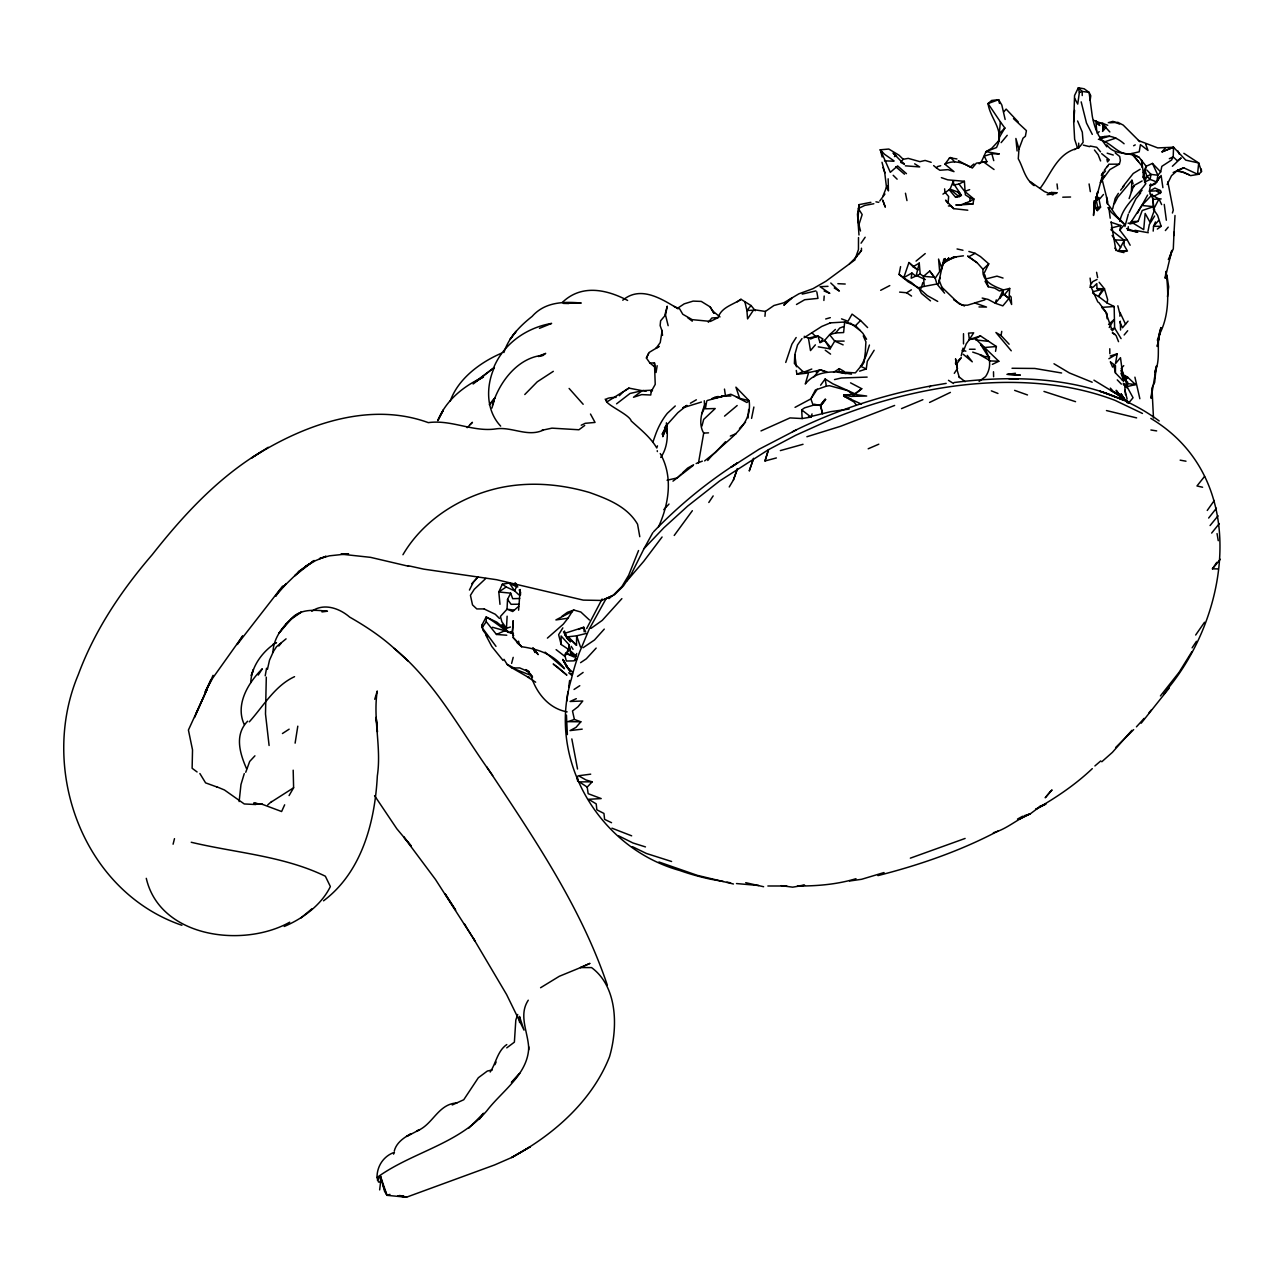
<?xml version="1.0" encoding="UTF-8"?>
<svg xmlns="http://www.w3.org/2000/svg" width="1285" height="1285" viewBox="0 0 1285 1285"><rect width="100%" height="100%" fill="white"/><g stroke="black" fill="none" stroke-linecap="round" stroke-linejoin="round"><path stroke-width="1.5" d="M963.509 343.882L963.509 333.698M652.105 390.19L642.211 390.688L633.489 397.274L641.697 394.607L650.74 395.009L651.19 391.588L655.221 384.376L654.467 362.916L649.905 363.012L646.403 358.033L648.523 353.407M858.509 237.532L858.46 249.547L854.605 260.453M858.428 254.446L861.448 250.527L861.464 248.214M1096.715 130.829L1095.832 120.742L1099.864 125.512L1096.603 123.312M1110.224 355.993L1117.211 353.825L1115.476 363.687L1120.488 357.664L1123.652 381.404L1115.428 372.923L1115.476 365.647L1110.336 361.856M1017.11 150.971L1015.889 138.475L1018.957 149.012L1018.282 158.778C1023.406 167.982 1024.707 178.888 1034.168 185.618L1029.976 181.49L1044.512 191.594L1052.961 194.951M1157.319 229.067L1161.142 226.305L1157.624 215.462L1153.544 209.375L1153.111 199.416L1149.384 191.24L1150.75 183.9M518.594 610.198L520.2 589.526L520.505 594.778L518.931 594.859L514.626 590.859L509.342 583.021L502.307 584.209L498.805 591.967L499.977 604.319M566.444 715.135L567.376 734.586M1174.024 232.167L1173.301 248.905L1168.322 259.49M567.922 639.416L572.194 641.183L576.483 645.215L576.66 635.818L586.265 633.457M239.138 801.567L240.97 784.525L244.262 773.618M519.75 1017.158L519.638 1022.507L519.301 1016.997M1119.894 316.206L1119.99 312.416L1125.499 324.173L1122.48 327.787L1119.749 321.892M512.378 632.461L513.277 620.703L512.378 632.461L513.229 637.617L521.63 646.724C538.174 649.07 554.14 654.467 564.468 668.73L545.081 652.137M1163.616 694.575A361.647 230.031 -26.5 0 0 1169.511 686.576C1232.187 608.367 1247.607 476.478 1150.814 418.412M495.994 646.355L482.1 627.626L482.244 624.494L486.132 617.009L496.749 622.117L508.828 632.075M802.017 338.614L797.535 344.926L794.789 354.692L794.387 363.559L802.98 371.606L810.032 372.297L820.601 369.919L826.833 371.815M1129.13 198.565L1131.362 192.091L1131.924 180.237L1117.597 197.456L1114.448 203.656M1110.85 229.694L1124.279 240.343L1124.038 245.194L1127.459 251.089L1118.689 250.768L1124.279 240.343L1127.122 239.685L1130.141 245.226M517.855 586.972L516.506 586.763L514.626 590.859L506.194 586.972L498.805 591.967L510.675 593.172L507.543 599.372L507.029 609.218L500.411 616.463L501.873 621.795L506.467 628.269L510.514 627.016M506.467 628.269L507.125 616.206M1093.953 208.716L1094.386 200.829M865.383 350.966L865.913 341.858L863.263 335.867M1093.953 208.042L1093.519 215.478L1094.772 201.857L1093.985 206.548L1102.932 173.62M1094.178 204.331L1094.386 200.605M999.023 141.495C1001.593 127.44 989.787 116.774 988.036 103.555L991.651 100.455L998.67 99.7L1001.834 105.081L1005.143 119.457M748.095 417.946L748.641 409.497M1077.633 148.321L1074.645 139.262L1073.698 122.059L1074.565 95.492L1078.34 87.782L1084.138 88.777L1089.086 92.359L1090.772 95.797L1090.146 100.326M823.878 300.465L824.199 296.048M838.993 372.554L839.282 368.634L844.068 371.381M1153.191 231.123L1153.544 226.321L1155.456 221.936M1073.698 122.059L1074.597 110.285M1177.413 170.391L1183.742 167.805L1197.524 174.198L1198.712 162.986L1183.854 153.317M1002.814 293.301L1003.103 289.832C993.771 286.186 981.595 281.64 983.025 269.336L977.114 262.718L967.782 256.181L977.114 262.718M979.186 163.838L981.194 162.247L986.029 151.646L996.534 147.518L998.429 143.149L1000.372 121.85L988.036 103.555L998.67 99.7L999.425 103.362M764.961 316.319L765.394 311.436L773.939 305.509L783.818 302.794L798.852 293.831L812.923 288.707L825.95 281.222L853.658 260.807M528.745 1046.825C528.344 1074.26 502.017 1090.917 486.903 1110.722C458.392 1144.26 411.714 1152.243 377.019 1177.526L378.465 1182.007L380.585 1182.104L379.653 1189.894M1155.841 370.674L1154.669 382.368L1151.826 388.247M818.288 346.854L830.094 348.829L834.72 341.103L844.133 341.103M566.878 701.048L567.906 691.764M569.062 644.733L569.143 649.824L561.176 644.492L561.079 635.979L569.062 644.733L569.143 649.824L564.741 656.298L556.116 649.632M1173.864 235.508L1175.004 215.511M266.3 677.147L265.497 713.962L269.095 745.493M1127.877 230.16L1128.294 226.738M864.018 362.675L865.383 351.688M942.242 266.397L938.885 281.656M859.585 371.156L866.267 368.956L867.295 361.342L874.153 350.275M568.693 687.363L569.624 680.456M1106.819 146.827L1098.836 135.728A75.462 47.818 -74 0 1 1092.266 116.084L1089.086 92.359L1082.211 91.444L1078.34 87.782L1079.368 92.536L1077.729 104.085L1074.613 98.27M899.05 274.412L903.773 277.64L908.929 262.525L913.089 266.734L919.241 263.104L916.028 276.307L911.916 273.03L911.161 278.251L920.188 274.026L923.513 276.339L934.404 277.271L929.73 271.023L923.513 276.339L924.236 286.394L918.502 287.76L908.174 281.817L899.05 274.412L900.592 266.621M980.889 344.492C989.739 353.279 992.903 365.743 985.547 376.601L979.122 381.356M955.654 204.974L960.891 204.861L969.757 201.408L970.255 198.099L965.34 194.806L964.392 181.297L947.768 179.836L941.375 177.651M295.116 743.148L297.799 726.17M1102.819 129.833L1103.558 125.127L1101.534 123.537M698.494 462.921L703.698 433.093C698.349 424.227 701.289 412.854 705.128 403.988M377.019 1177.526C376.923 1166.138 383.653 1156.002 394.415 1152.308L393.531 1154.139M657.165 365.711L656.057 372.489L654.467 362.916M1121.082 338.614L1114.609 328.012L1114.159 306.521L1107.108 303.003L1107.654 299.614L1104.441 288.772L1099.141 282.266M1157.335 340.252L1160.05 332.205L1157.223 346.484L1160.981 327.579C1155.327 342.131 1161.688 358.178 1154.701 372.538L1156.5 365.952L1151.087 398.27L1152.035 389.21L1153.48 418.01M870.877 202.323L859.103 204.636L857.481 214.258L858.99 234.994M995.538 351.335L996.373 346.5L980.487 335.899L969.372 339.513L966.24 343.85L963.252 351.512M1009.127 344.203L1001.047 335.546L1001.754 331.385M706.702 401.193L705.385 408.807L715.215 408.534L703.666 419.44L701.963 426.058M265.224 675.814L266.541 668.248M272.998 651.238C273.85 638.661 281.463 627.979 290.474 619.739C299.566 608.319 314.632 609.957 327.45 611.21L321.957 611.917M1138.349 140.499L1157.737 147.903L1173.542 147.229L1185.766 160.143L1198.712 162.986L1201.491 171.515L1198.841 174.246L1190.633 175.627L1183.646 172.254L1176.691 171.114L1171.486 175.708L1167.182 184.494M1167.471 296.771L1168.675 286.924L1166.909 275.038M956.699 205.182L972.954 204.01L973.885 198.966L964.746 191.417L958.995 184.06L953.309 185.024L953.518 180.735L950.065 189.136L942.949 194.131M943.816 258.96L941.969 268.774L938.564 259.072L939.672 271.504L935.207 278.251L936.91 284.001L944.587 293.141M859.103 204.636L857.85 220.41L860.5 230.995M1148.003 231.284L1149.32 224.554L1154.605 216.041M751.58 418.396L753.877 407.04M1170.009 257.803L1171.808 250.414L1165.158 278.267L1166.009 271.408C1168.595 292.53 1169.639 315.339 1159.102 335M938.532 283.953L940.122 277.496M1152.259 184.96L1150.878 185.554L1156.709 181.956L1157.897 175.226L1160.676 171.917L1161.833 166.343L1171.583 159.999L1173.205 156.834L1173.542 147.229L1162.058 151.871L1164.981 148.369M1127.122 239.685L1119.797 230.095L1120.809 225.534L1111.284 222.369M954.289 373.341L957.421 368.554L955.558 358.965L957.421 368.554M267.441 669.356L269.513 660.185L273.384 651.543M948.057 203.592L948.635 196.509L944.909 192.124L944.636 188.863M245.74 772.285L249.692 761.443L254.928 755.821M961.212 355.833L963.059 348.106M1112.698 208.732L1115.171 198.42L1118.368 193.344M173.09 844.213L174.487 838.655M492.396 405.209C499.158 382.047 518.08 357.037 543.635 355.238L538.511 356.523M1131.362 192.091L1133.739 185.682L1142.124 180.976M1128.326 214.161L1124.921 226.497M511.607 663.381L513.197 657.358M664.586 316.126L667.236 306.135L665.534 315.098L668.152 325.683M810.546 338.983L817.87 335.963L820.023 342.581L824.649 340.396L829.612 334.726L835.635 332.943L843.619 332.542L844.663 322.037L851.072 323.627M574.764 660.699L576.692 653.487M1101.036 181.233L1104.554 175.595L1100.362 182.454L1109.903 169.572L1119.38 164.127L1120.359 160.545L1119.701 156.513L1115.155 152.819M785.745 362.45L791.881 344.219L796.17 337.521M996.277 299.887L995.345 303.26L1002.83 305.862L1009.03 298.425L1009.705 288.402L999.425 290.956L994.686 288.129L988.197 286.732L985.065 281.303L986.896 281.64M576.306 656.233L565.561 653.294L564.902 655.687L566.364 661.02L573.528 660.875L576.676 658.948M450.264 401C458.263 378.593 480.092 362.515 501.311 353.263M1154.637 209.616L1149.963 222.112L1145.16 213.455L1143.698 229.646L1133.579 223.445L1128.053 223.188M491.93 408.068L494.291 400.245M921.152 288.226L922.855 282.539M1172.418 213.005L1173.301 210.114L1167.808 181.795M374.738 699.281L377.26 691.009C372.827 719.006 381.629 747.677 377.324 775.979C374.963 821.838 361.936 871.953 323.547 900.817M776.381 457.942L764.977 460.978L768.51 449.654L795.736 435.262L831.154 419.312A361.101 229.678 -26.5 0 1 875.615 403.426C936.669 384.922 1001.786 376.569 1065.137 386.849A356.587 226.819 -26.5 0 1 1115.075 400.374L1142.461 413.449M869.447 345.023L865.994 356.057L861.352 365.695L855.392 372.859C838.157 372.136 817.742 368.185 805.277 384.038L808.538 372.955L796.941 374.288L796.282 370.465M822.593 413.818L820.617 405.177L825.227 399.153L820.296 405.273L813.18 405.257L804.522 407.859L801.695 409.899L802.145 418.541L789.986 417.914L760.993 430.925M657.47 445.847L656.78 447.983C650.387 437.093 640.364 429.367 631.208 420.95C628.815 412.244 587.165 397.948 616.125 397.354M858.621 225.55L862.171 214.531L858.348 208.523L864.837 205.391L873.848 203.737M802.145 418.541L811.012 417.079L812.04 413.915M517.726 1014.475L515.815 1020.049L514.385 1042.151L506.756 1047.869M1159.584 177.105L1156.709 181.956L1150.139 179.402L1146.911 176.334L1145.224 170.937L1146.188 166.295L1139.153 157.38L1131.924 153.509C1119.123 156.963 1111.734 142.217 1100.008 139.969M764.977 460.978L768.51 449.654L719.632 480.976L687.652 506.113L663.895 527.733L644.058 548.599L631.031 574.54L623.45 585.944L614.487 594.73L604.866 599.228M652.828 442.345L655.35 435.149A52.605 33.33 -74 0 1 667.317 413.32L675.267 405.964M658.466 526.962C668.987 503.977 673.292 476.51 660.265 453.557M1119.781 221.405C1123.138 205.263 1137.129 195.995 1145.867 183.562M733.398 480.028L737.462 468.672L733.398 480.028L729.237 486.967M638.549 550.526L628.67 575.278L621.94 586.49L613.154 595.308L601.653 600.448L583.245 600.111L496.62 579.712L423.697 569.126L407.939 565.657M1018.957 149.012L1023.037 138.17L1025.382 136.258L1026.426 130.636L1013.48 118.622M1152.516 194.324L1141.819 205.471L1129.836 223.927L1138.124 221.357L1142.236 210.499L1153.609 206.66L1152.838 197.842M437.832 420.5L443.309 410.092L437.832 420.5C446.104 400.053 463.869 385.853 483.497 376.971L474.326 382.368L494.356 367.446C485.891 386.207 485.842 410.445 500.668 426.122M394.302 1150.942C396.39 1142.67 404.052 1137.45 411.168 1133.675L406.638 1136.454L419.633 1129.724L416.645 1131.041C432.852 1125.178 437.719 1103.992 456.946 1102.932M882.859 196.412L887.148 185.618L888.433 190.903L888.16 178.808M213.037 675.332L194.597 717.496M528.264 1000.212C517.951 1015.776 528.713 1033.124 528.745 1049.749M1129.033 212.748L1135.908 198.806L1140.63 192.991M503.897 352.556C508.635 337.553 520.007 325.956 532.102 316.431C544.968 301.863 563.553 301.461 581.205 303.035L563.28 303.324L568.789 303.533M942.451 264.822L948.683 258.108L942.451 264.822L945.182 258.494L940.716 270.284M999.553 298.024L1003.103 289.832L1003.392 293.478L999.987 298.104M494.934 1064.655L496.106 1062.02M1169.719 256.341L1171.133 253.193M284.66 804.812L281.608 811.526L262.397 804.33L253.691 803.286L262.397 804.33L254.96 803.302M586.651 628.574L602.103 599.003M195.673 714.251L206.933 689.659L188.413 730.041L192.525 749.862L192.124 768.269L197.087 771.964M701.738 413.979L704.662 407.714L704.292 400.727M210.66 680.167L205.166 691.86L212.684 678.159L242.576 636.155M1145.385 183L1144.052 173.523L1143.329 177.491L1145.224 170.937L1144.052 173.523L1145.385 183L1143.329 177.491L1143.248 172.543L1146.188 166.295L1152.452 163.42L1160.676 171.917M674.063 306.392L679.636 308.866L682.785 314.263L692.181 319.644L710.476 321.411L718.17 317.556C721.335 307.179 732.996 304.834 740.979 299.293L751.05 305.541L755.307 310.729M956.939 158.954L949.695 157.798L944.909 164.207L954 171.644L948.025 169.636L939.865 170.262L936.62 168.11L937.311 166.648L940.716 165.717M494.066 366.707C504.266 343.224 526.786 327.643 551.618 323.402L539.475 328.334M983.555 274.396L988.759 263.859L980.423 256.566L975.106 253.322L968.874 251.458M469.443 590.056L473.249 582.378L478.084 576.804M646.403 358.033L649.214 352.395L659.141 346.404L655.96 348.428L660.233 342.549L662.08 331.048L660.137 325.571L660.618 320.8L663.943 316.833M564.741 656.298L569.448 647.142L571.488 654.724M490.195 1072.027C496.122 1063.081 497.407 1051.018 506.804 1044.544M1153.544 209.375L1158.99 198.902L1161.158 198.918M1191.789 651.832L1179.116 672.264L1160.419 695.924M652.78 532.697L644.058 548.599M1137.45 213.278L1141.433 205.986M1147.601 195.095L1141.819 205.471L1153.609 206.66M1101.47 175.338L1103.349 172.029L1101.438 175.29L1105.502 171.034M1107.429 166.681L1108.827 164.223L1119.38 164.127M289.077 795.576L293.606 787.785L293.189 770.181M1109.228 327.53L1113.758 319.869L1108.553 324.479M402.944 554.735C422.99 520.329 459.789 496.99 498.227 488.139C528.424 481.345 559.987 483.835 589.542 492.508C607.853 499.046 627.289 506.611 637.569 524.232L639.785 536.696M998.734 138.314L1004.886 128.05L1000.372 121.85M660.731 457.428C667.236 448.385 668.152 436.37 666.706 425.624M562.846 627.883L558.622 634.71L561.176 644.492M242.431 636.139L237.179 644.524L282.62 586.072M567.986 618.23L572.227 611.467L555.907 619.932L567.986 618.23L563.312 624.141L547.41 638.115M1096.571 200.781L1098.659 197.504L1100.554 207.142L1098.273 209.857L1095.591 197.135M692.358 510.707L674.223 535.46M1204.543 622.245L1195.676 635.015M606.102 598.649L589.189 629.152L579.342 652.716A339.063 215.671 -26.5 0 0 571.423 678.865C546.832 759.804 599.292 848.1 679.636 870.459A346.42 220.345 -26.5 0 0 710.605 879.197L723.294 881.494M969.372 339.513L973.661 332.831L968.521 333.12L969.372 339.513L975.427 338.774L980.487 335.899M249.306 721.833C263.457 706.14 274.717 685.837 294.554 676.665M258.237 675.059L262.317 668.794C248.278 682.656 235.01 704.517 244.198 724.387M272.581 652.716L276.548 646.692L286.073 638.854M708.806 502.483L713.159 495.914M1192.111 647.833L1196.48 641.295M1217.73 568.902L1212.43 568.821L1216.799 562.348M479.642 1118.978L483.529 1113.26L468.784 1128.182M861.062 243.186L865.158 237.243M377.372 1180.192L380.376 1175.871L386.994 1195.323L406.445 1197.218L494.548 1164.965L511.607 1157.544L530.191 1146.798L511.607 1157.544C552.984 1135.201 591.951 1101.39 609.508 1056.768C617.973 1028 617.812 986.832 591.55 967.589L580.547 967.573L559.328 976.279L540.583 987.731M408.566 566.267L370.562 557.353L340.975 554.14L348.556 553.787L329.442 555.827L319.499 558.638L326.101 556.276L315.387 560.71L304.673 566.974L309.46 563.874L298.152 571.97L314.118 560.501L294.667 575.825L298.024 572.564L283.278 586.892L286.33 583.631L275.52 596.128L280.05 589.654M662.08 537.001L643.721 561.336L626.518 581.398M482.1 627.626L486.276 621.715L486.132 617.009C494.452 621.49 501.327 627.755 509.005 632.605M961.308 357.648L956.104 364.715L955.397 363.061M247.636 721.206C234.143 734.972 239.958 753.588 246.575 768.751M1207.241 510.466L1214.293 500.508M1040.272 188.14C1050.761 174.375 1056.736 155.035 1074.822 149.124M1122.672 186.871L1133.241 173.491L1140.164 169.251M1169.334 687.893L1141.208 723.198M820.601 385.211L825.131 379.011L832.808 383.781L855.36 393.997L861.737 388.712L850.558 382.85M1104.281 170.375L1107.702 165.765M1096.41 200.556L1098.659 197.504M879.775 200.958L884.947 194.019M275.52 596.128L277.239 593.831M1089.728 287.149L1093.246 287.133L1096.812 283.648L1096.972 288.627L1104.441 288.772L1098.546 296.466L1092.619 293.076M278.877 645.986L281.029 643.223L280.034 644.138M820.81 405.578L825.612 399.49L820.81 405.578L814.096 404.197L813.18 405.257L810.851 398.896L815.381 390.03L826.367 386.159L829.451 385.677L848.148 390.769L854.188 395.748M1208.655 518.048L1216.429 508.217M1120.6 190.196L1124.118 185.779M1204.575 476.414L1196.961 485.971L1202.583 487.24M1003.392 293.478L995.345 303.26L988.165 299.453L982.174 298.056M1211.643 533.082L1219.336 523.573M855.055 258.397L861.448 250.527M1210.068 525.549L1218.084 515.799M1212.43 568.821L1220.316 559.28M725.527 441.719L715.568 452.304L704.614 460.913M707.73 460.496C722.459 441.526 752.994 428.885 749.139 400.759L735.919 387.154L739.678 398.334L749.139 400.759L746.858 402.478L736.225 396.888M1001.127 142.635L1007.231 135.31M813.517 377.276L819.428 370.16L816.184 372.104M817.212 389.226L810.851 398.896L795.046 407.345M751.05 305.541L746.906 310.504L747.581 318.889L753.428 310.199L746.906 310.504L744.866 301.702M835.635 332.943L839.731 328.044L843.442 326.647M1107.75 125.287L1101.92 123.103L1106.016 127.343L1102.594 131.423L1103.558 125.127L1109.838 131.953M1009.705 288.402L1004.356 294.843L1002.316 294.522M1099.783 198.87L1103.478 194.469M1119.797 230.095L1124.552 224.409L1111.493 212.491L1107.895 207.608M1124.15 334.983L1127.684 330.743M820.023 342.581L822.978 339.047L817.87 335.963L808.442 338.132L804.233 336.301M1165.366 230.561L1168.226 227.14M1112.505 330.534L1114.609 328.012L1111.011 329.297M1125.499 324.173L1128.037 321.154M1003.938 111.715L1006.139 109.097L1018.298 122.011M904.431 163.886L901.363 161.46L903.178 159.292L908.254 158.376L919.964 161.669L925.104 160.448L931.191 162.312M708.308 322.246L711.89 317.989L718.17 317.556M596.16 648.09L586.281 658.836L580.579 662.674M1131.86 730.362L1112.36 752.4L1101.791 761.764M621.876 598.633L602.247 620.382L590.988 628.381M815.381 344.846L810.498 350.564L808.442 338.132M604.271 629.104L594.457 640.01L583.069 647.736M580.852 721.784L567.874 721.656L574.395 719.455L580.852 721.784L576.017 727.39L570.01 730.603L582.201 729.141M1158.492 220.618L1153.544 226.321L1161.142 226.305M861.352 365.695L863.135 363.687M1139.554 193.071L1142.076 190.244M1125.291 380.231L1127.812 377.404L1135.554 384.552L1127.009 386.656L1133.049 397.74L1128.439 403.265L1126.833 402.414M664.49 427.584L677.918 412.63L686.881 405.401L682.785 407.811L701.433 402.06M1123.749 365.663L1121.211 368.41L1125.451 379.316L1127.154 387.749L1123.315 384.504M998.782 140.691L991.715 148.321L986.029 151.646L999.344 153.927L991.827 153.766L984.358 156.063L986.88 161.701L976.391 163.147L972.327 168.03C963.83 163.227 954.53 159.244 944.909 164.207M663.767 509.663L668.987 504.057M471.788 583.695L477.04 578.089M611.548 822.705L604.592 819.364L603.95 813.437L596.85 809.807L596.208 803.88L588.642 799.302L601.187 798.579L588.161 793.696L587.197 787.095L592.192 781.826L585.976 779.963L578.571 775.754L590.698 774.164M1092.298 768.623C1075.481 784.637 1055.804 797.873 1035.694 809.277L1045.99 804.024L1039.517 806.45M739.469 428.467L745.541 422.155M524.778 394.527L537.259 381.806L553.321 371.333M653.567 531.781C678.769 505.583 707.055 482.309 737.702 462.761L731.036 467.242L759.114 449.22L795.961 430.106M829.773 322.904L844.213 322.037L855.505 325.667L860.548 320.511L867.6 327.563M467.162 427.68L472.446 422.315L469.989 424.628M929.521 387.058L930.565 386.014L946.178 383.38M906.455 173.652L897.605 165.926L890.312 172.319L880.337 149.799L888.786 149.044L898.97 155.164L903.178 159.292M1133.675 729.607L1115.637 747.533M619.37 395.716L623.177 391.877M849.433 263.891L856.79 256.486M999.377 133.576L1004.886 128.05M862.829 363.832L860.436 366.145L866.267 368.956M681.162 474.165L677.307 477.891L667.06 480.237M983.025 269.336L988.759 263.859M1172.386 166.263L1181.156 157.943L1177.253 160.737L1173.205 156.834L1169.334 158.697M682.447 472.928L687.652 468.077L693.611 464.752M191.24 842.269C236.022 852.951 283.487 855.89 325.362 876.225L330.373 886.554C321.427 904.897 302.907 918.614 284.21 926.469M957.984 360.716L960.57 358.387M473.153 384.006L494.356 367.446M485.842 578.427L474.245 589.317L470.438 595.324L472.511 604.898L476.799 608.929L484.461 608.929M267.778 804.86L271.585 801.519M518.658 606.375L512.731 611.515L507.029 609.218L513.936 610.102M672.987 481.152L693.065 465.588M608.962 598.617L612.27 595.758M616.575 403.827L630.035 393.467L642.211 390.688L628.911 388.102L606.809 401.98M1094.9 765.94L1100.763 760.929M724.547 416.131L737.172 405.53M835.427 329.426L829.612 334.726L834.72 341.103L843.137 344.878M300.545 918.261L312.078 908.688M973.95 163.966L970.191 167.05L958.449 160.657M916.06 261.096L925.232 253.579M562.252 302.505C581.27 284.017 606.359 289.286 627.61 300.433M589.446 620.012L580.836 612.013L573.849 610.038L571.199 612.126L572.227 611.467M651.19 391.588L652.475 390.592M275.954 642.853C262.766 651.061 251.153 666.642 250.784 682.608M1039.758 806.787L1030.329 813.807L1019.969 818.914M584.707 425.48L578.909 429.768L551.956 428.146L541.852 430.314M861.737 388.712L853.979 394.367L843.699 395.009L843.747 396.021L854.075 402.012L856.292 405.064M561.786 616.414L567.376 612.351L573.849 610.038M1132.487 187.658L1134.334 186.325M577.495 676.472L583.117 672.424M796.475 304.481L804.699 299.726L817.967 298.377L816.826 291.904M271.408 801.92L293.606 787.785M737.301 301.83L740.979 299.293M1097.149 133.126L1099.221 131.729M677.243 308.464L684.23 303.838L693.129 301.108L701.273 301.413L710.155 306.89L713.946 313.219L710.155 306.89M624.606 390.929L628.911 388.102M574.042 689.467L579.776 685.708M833.547 372.361L839.282 368.634M282.443 733.526L289.141 729.173M268.212 447.292L251.41 458.07C302.425 425.255 368.474 400.759 428.323 422.637C451.437 419.44 472.848 432.129 495.48 428.949C511.767 426.299 527.396 437.526 543.298 430.106M804.024 337.778L821.774 326.422L830.576 322.808M899.612 292.113L906.712 292.771L911.37 289.816M261.722 451.437C218.193 477.41 183.305 515.189 152.208 554.702C121.416 590.441 94.721 630.18 78.289 674.641C38.614 768.558 82.401 891.18 181.892 925.28M943.576 263.152L953.518 257.177L963.429 255.827M622.743 300.208C640.717 285.174 661.711 298.955 677.966 308.737M969.757 201.408L973.885 198.966L970.255 198.099M542.543 355.254L545.691 353.391L538.576 356.234M1108.891 358.724L1117.211 353.825M690.43 403.201L696.358 399.796M903.773 277.64L911.916 273.03M997.883 831.122C960.168 851.023 919.241 865.11 877.96 875.599M950.402 392.407L929.569 402.446M1017.495 819.091L1022.667 816.216M311.789 611.274C323.836 602.729 339.497 608.239 349.649 617.089C365.406 626.1 380.649 636.075 394.11 648.315C436.209 682.833 461.17 732.161 492.669 775.497M969.099 256.582L975.106 253.322M1133.611 145.751L1135.249 144.884M880.659 290.314L889.782 285.575M958.995 184.06L964.392 181.297M1097.053 279.455L1092.812 281.592L1090.242 285.254L1097.872 302.071M272.934 644.363L276.516 642.596M289.719 922.196C243.267 948.25 159.95 937.809 146.281 878.33M792.46 431.728C836.005 410.076 882.763 394.913 930.565 386.014M949.326 158.055L950.514 157.477L954.578 161.765M581.222 425.223L585.237 423.311L595.051 422.428L590.49 414.043M953.518 257.177L945.792 260.855L956.426 256.807M992.373 364.346L998.831 361.278L975.427 338.774M1074.565 149.622L1080.139 146.297L1083.143 142.25L1082.307 132.162L1077.601 120.983M1099.944 138.668C1107.959 133.062 1117.709 138.105 1124.102 143.775M452.24 1104.971L463.74 1099.751L478.341 1077.746L487.336 1071.047L492.3 1069.923M576.306 698.671L570.074 701.481L582.764 701L578.009 706.766L572.5 710.99L574.395 719.455M486.276 621.715L496.46 634.453L504.86 630.694L510.643 632.911M922.887 399.683L901.508 408.614M1173.173 172.511L1183.742 167.805M796.941 374.288L802.98 371.606M894.633 405.45L840.454 426.331L806.884 436.739M868.194 448.786L878.812 444.192M993.385 832.728C1007.103 829.018 1017.463 818.802 1030.329 813.807L1024.209 815.734M578.491 629.457L583.792 627.257L585.639 631.915M730.33 436.065L736.176 433.655M1162.058 151.871L1173.542 147.229M804.571 371.847L811.783 369.036M696.149 463.548L702.349 461.138M1079.368 92.536L1082.211 91.444L1082.227 95.556M707.296 400.47L730.779 394.254L739.678 398.334M964.746 191.417L969.645 189.634M910.342 858.155L965.115 838.446M884.064 872.547L861.592 879.293L849.53 881.012M949.181 189.73L955.606 197.312L961.405 195.384L952.763 182.325M1104.875 141.752L1115.958 138.089M802.209 294.104L815.911 290.908M803.029 444.289L780.348 450.601M380.585 1182.104L380.376 1175.871L384.584 1191.34L386.994 1195.323L389.949 1194.391M924.236 286.394L936.91 284.001M820.296 405.273L822.384 412.983M894.472 156.577L896.464 155.983L893.075 153.06L901.363 161.46M1108.296 122.701L1112.922 121.352L1119.572 124.083M855.987 878.699C837.113 884.449 817.051 886.088 797.375 886.024M825.693 318.985L830.319 317.652M1098.386 139.374L1109.694 136.146M975.17 302.875L967.509 305.188L962.176 305.107L953.598 299.71M1093.037 291.711L1104.441 288.772M855.36 393.997L853.979 394.367L866.684 396.021L851.072 396.39L843.699 395.009M1149.979 194.019L1153.882 196.252L1161.206 192.445L1160.435 190.582L1154.91 188.06L1149.384 191.24L1160.435 190.582L1160.162 193.553L1156.869 191.192M1111.268 227.991L1120.809 225.534M987.282 278.62L996.983 276.146L1003.039 278.058M808.361 417.143L830.785 411.634L849.128 409.064M565.111 633.2L583.792 627.257L584.177 631.835M1131.924 153.509L1139.217 151.807L1140.421 144.659L1148.003 150.425L1145.642 144.081M834.511 379.573L841.434 377.999L867.134 377.099M1104.586 136.499L1099.735 137.399M1122.239 379.958L1125.451 379.316L1120.889 370.546M714.669 397.193L718.315 396.471M984.872 299.855L974.689 302.939L986.511 307.067L978.977 306.938M954.096 382.528C1023.615 373.694 1100.908 377.774 1159.182 420.966M1047.13 194.694L1056.061 193.505M1015.471 373.276L1006.926 374.369L1020.322 375.075L1007.922 374.32M955.606 197.312L961.405 195.384L957.502 191.947M1096.908 207.56L1100.554 207.142M799.174 885.815L804.587 885.204L792.652 887.164L781.312 885.67M983.362 347.625L996.373 346.5M981.194 162.247L986.88 161.701M969.468 349.247L975.122 349.247M1153.111 199.416L1158.99 198.902L1161.64 204.588M1114.159 306.521L1101.679 307.388L1107.011 313.54L1107.108 318.728M1109.854 122.782L1117.87 122.332L1123.218 125.095L1139.923 141.768M703.698 433.093L708.533 432.852M828.006 286.33L820.055 286.7L829.805 293.349L824.103 290.988M1131.298 221.582L1138.124 221.357M730.892 395.989L721.463 396.294L723.359 396.149L711.922 398.623L725.431 395.651L724.483 389.082M519.686 598.489L512.699 598.682L510.675 593.172M1062.759 197.199L1070.566 197.007M786.822 885.991L767.868 885.991M592.192 781.826L579.294 781.874L587.197 787.095M1123.957 377.404L1127.812 377.404L1124.873 375.445M1120.745 251.33L1126.078 251.378M1008.805 378.706L1018.234 378.93M905.331 165.813L919.691 166.938L914.663 163.821M948.41 205.953L950.884 206.05L953.791 208.652L967.782 210.21M989.884 360.908L998.831 361.278M1197.524 174.198L1198.841 174.246L1197.893 173.154M884.465 160.802L893.509 161.219M1112.103 235.476L1115.011 239.877L1124.279 240.343M837.884 283.68L845.225 284.033M518.787 604.207L511.077 604.319L507.543 599.372M255.86 804.538L244.262 803.96L224.425 789.97L216.458 786.661M758.857 885.526L736.482 883.55M496.46 634.453L506.772 635.224M965.469 203.416L972.954 204.01M845.98 373.678L837.306 371.895L851.505 374.144M1099.703 123.183L1103.397 123.505M1096.972 288.627L1102.514 289.125L1098.546 296.466L1107.108 303.003M529.388 677.211L527.573 677.05L535.668 682.19M1012.018 368.265L1034.794 368.458L1061.603 372.987M989.707 357.005L984.39 356.491L980.246 354.58M975.733 339.915L988.438 341.36M1126.415 383.492L1135.554 384.552M1148.276 232.713L1134.96 230.32M755.082 309.878L765.394 311.436M1150.91 429.993L1156.661 430.909M733.446 884L697.353 875.358L658.916 861.994M875.936 201.841L878.747 202.339M763.627 886.73L745.718 882.683M397.916 1195.725L406.445 1197.218L399.635 1195.452M1180.16 460.159L1185.991 461.203M726.924 882.153L730.539 882.811M1136.615 417.898L1106.465 410.558M1090.178 146.024L1096.747 147.293L1100.554 151.871M957.052 248.969L962.979 250.254M1127.62 229.967L1137.723 232.264L1126.624 228.569M1123.957 252.599L1117.564 251.105L1114.898 248.182M962.224 350.275L965.87 351.142M1083.335 145.125L1089.68 146.667M949.695 157.798L952.731 158.569M643.03 390.495L646.066 391.266M492.444 627.273L504.86 630.694M671.589 861.496L646.387 853.465L632.397 846.654M631.658 835.828L611.949 828.183M567.135 711.874C547.812 708.404 535.267 691.458 530.303 673.485M645.455 846.911L632.879 842.944L618.776 835.909M572.548 673.934L568.741 672.81L571.68 675.284M1075.561 401.675L1043.966 391.427M1107.172 153.188L1113.276 155.035M514.707 668.377L507.382 664.441M565.561 653.294L574.09 657.004M531.974 675.782L512.217 668.039L527.637 676.89M1027.502 394.961L1014.62 390.367M972.713 352.106L978.688 354.114L989.755 360.539M216.715 786.902L205.584 782.87L199.866 773.522M1092.202 382.223L1069.329 372.923L1053.989 363.767M1102.675 126.123L1106.016 127.343M841.514 318.873L848.004 321.266L852.067 314.118L860.548 320.511M1122.447 375.397L1127.812 377.404M1093.535 120.308L1100.089 122.814M1177.462 170.214L1189.027 174.68M1139.153 157.38C1128.648 151.405 1114.818 156.095 1106.787 144.868M991.345 390.849L997.947 393.467M820.601 369.919L825.58 371.927M861.48 404.116L843.747 396.021L851.104 399.233M964.505 305.975L958.835 303.581L941.873 287.23M605.139 399.169L606.697 400.085M529.34 672.055L519.702 667.911L511.976 668.055L507.222 664.586L503.993 659.317M917.426 275.97L925.329 279.6M1149.722 185.104L1151.007 185.715L1155.327 183.867L1161.126 175.483L1162.893 187.658M1093.937 380.167L1124.391 398.719L1114.384 392.343L1119.556 395.282L1128.905 402.446M484.316 609.058L495.255 614.262L499.431 618.422M510.53 632.589L513.245 633.89M900.624 162.328L904.174 164.175M1153.882 196.252L1158.99 198.902M516.506 586.763L509.342 583.021L516.152 585.928M510.547 631.754L513.438 633.296M1110.834 390.479L1119.556 395.282L1114.609 392.037M937.713 301.397L927.272 295.582L918.502 287.76L921.441 293.414L930.501 300.883M1129.113 402.237L1122.19 398.318L1116.167 390.287L1120.263 395.876M903.162 277.624L911.531 282.571L917.747 288.017M1112.296 332.943L1115.316 334.743L1112.73 332.783M1001.047 335.546L995.923 332.494L1011.263 350.805M834.27 288.001L839.362 291.069L830.785 283.005M529.275 671.702L525.918 669.613L532.568 677.034M948.475 380.312L953.47 383.492M913.089 266.734L917.988 270.011L908.929 262.525M906.712 292.771L911.563 296.096M1119.107 395.86L1123.925 399.185M502.307 584.209L506.194 586.972M984.487 162.601L994.028 169.508M963.236 354.291L972.279 361.824L967.219 355.367M825.259 350.227L830.576 354.114M572.419 671.959L566.235 666.497M850.75 323.354L860.115 330.486M687.603 317.62L692.278 321.17M1009.03 298.425L1004.356 294.843L1009.03 298.425L1011.616 304.481L1011.118 297.028L1009.849 295.807M801.695 409.899L811.012 417.079M959.012 376.858L965.163 381.709M1101.663 153.67L1109.292 159.806L1107.509 161.926L1106.915 159.42M712.613 310.938L719.986 316.913M649.905 363.012L654.451 366.739M933.633 165.588L936.62 168.11M895.79 166.777L904.479 174.182M517.18 642.902L521.63 646.724L513.229 637.617M571.118 651.495L575.519 655.382M408.325 661.229L394.11 648.315M894.103 160.962L884.465 154.216L880.337 149.799L882.153 156.995M893.171 175.29L897.123 179.177M1123.7 223.237L1116.697 216.314L1106.674 202.195M812.216 333.056L816.136 336.991M1125.082 379.621L1127.732 382.304L1127.154 387.749L1123.235 383.267M1117.259 379.878L1121.371 384.119M576.483 645.215L568.259 636.75L576.66 635.818L580.483 646.981M953.791 208.652L945.583 200.139L947.238 202.436M1119.54 395.443L1122.271 398.286M855.505 325.667L862.878 333.313L866.588 339.288M1146.911 170.07L1150.942 174.391L1157.897 175.226L1152.452 163.42M980.76 344.123L984.085 347.753M583.165 404.277L569.11 388.439M1131.989 154.264L1138.574 161.798M1110.336 388.086L1114.288 392.535M830.303 346.934L824.649 340.396L830.094 348.829M570.765 651.945L574.604 656.523M501.985 624.494L505.776 629.12M1115.011 239.877L1120.697 247.443M567.376 637.745L564.934 633.73M503.061 660.458L491.786 646.467L485.858 635.224M1098.82 302.457L1105.437 311.339L1112.28 330.759M1094.451 150.024L1098.161 154.746L1100.602 160.962M1134.928 157.011L1141.208 165.219M929.73 271.023L935.207 278.251M564.693 634.565L570.267 641.922M1093.856 205.953L1097.454 210.804L1094.065 203.833M534.994 650.403L538.126 654.627L534.078 648.973M515.124 582.699L517.421 585.815M482.694 629.843L487.802 636.846M486.742 766.856C532.568 836.085 580.579 905.861 607.307 985.129M989.53 358.579L980.567 344.428M374.561 795.64L396.824 828.777L411.023 845.787L403.715 836.888L435.503 879.502L474.952 940.925L464.431 924.027L465.507 925.714M880.337 149.799L882.088 152.401M454.794 908.816L445.06 893.782L455.693 910.214M1124.825 399.635L1121.018 393.708L1124.311 398.96M571.183 646.323L573.062 649.311M473.667 938.869L506.611 994.574L524.023 1030.136L519.461 1016.387M1092.298 134.379L1086.484 123.023L1081.183 101.868M511.35 631.545L513.695 635.625M563.489 631.835L567.022 638.099L564.452 630.967M1110.513 362.225L1112.585 367.108L1113.902 365.55L1115.428 372.923M1116.055 335.433L1118.528 341.665M519.22 589.895L520.602 592.835M532.906 647.656L535.106 652.619L533.275 648.411M383.283 1186.216L386.994 1195.323M988.197 286.732L984.792 274.765M939.415 281.013L943.045 290.153M1178.04 151.036L1179.245 154.104M1124.937 390.255L1127.122 399.073M1120.97 373.26L1123.09 378.786M882.972 167.484L884.899 172.961L881.992 162.279M1111.043 221.807L1115.926 250.527M1131.924 180.237L1133.113 183.883M1139.859 398.736L1134.912 377.164M957.1 369.984L959.381 377.629M991.827 153.766L993.755 160.641M1117.838 305.782L1119.604 312.833M1107.863 202.307L1101.791 178.262M569.448 647.142L570.925 654.242M905.459 193.232L906.969 200.588M571.825 738.923L577.527 769.008M1096.603 272.308L1097.631 277.528M1166.346 220.217L1164.242 204.395M518.594 641.167L519.156 644.235M884.69 172.351L886.618 188.397M825.131 379.011L826.367 386.159M1217.04 533.58L1218.26 540.696M1089.086 183.948L1090.339 191.626M1090.082 278.09L1090.74 283.037M794.789 354.692L796.427 366.755M1143.248 172.543L1141.578 160.047L1141.931 167.259M661.839 330.261L662.53 335.385M1108.827 207.511L1110.208 218.209M657.245 450.714L657.358 451.549M1106.562 197.023L1107.445 204.09M1057.025 183.948L1057.619 189.04M577.27 777.811L577.688 781.36M376.907 725.093L376.152 717.351L377.485 731.872M1124.584 384.135L1125.499 394.704M919.241 263.104L920.188 274.026M482.244 624.494L482.55 628.06M1201.298 169.074L1201.491 171.515M577.431 776.156L577.608 779.626M1078.661 143.149L1078.822 148.112M1120.295 321.186L1120.568 330.052M993.498 371.767L993.61 376.73M1109.774 348.749L1109.838 353.696M666.417 422.813L666.481 432.852M1151.456 709.834A361.647 230.031 -26.5 0 1 1149.031 712.693M1144.084 718.379A361.647 230.031 -26.5 0 1 1136.422 726.844M959.477 192.621L959.236 196.894L950.065 189.136L959.477 192.621M1150.942 174.391L1150.139 179.402L1144.517 182.165L1146.911 176.334L1150.942 174.391M1097.647 192.059L1095.848 199.978L1097.647 192.059M753.588 458.44L749.316 470.76L753.588 458.44M663.397 434.732L662.787 436.707L666.883 425.367L662.177 434.346L666.77 425.463L663.397 434.732M252.245 672.73L251.25 675.589L253.386 669.662L252.245 672.73M513.615 334.55L510.193 339.144L516.12 331.305L513.615 334.55M286.234 623.851L279.038 633.103L291.101 619.161L301.413 612.062L294.924 615.724L286.234 623.851M495.255 397.483L489.36 404.759L495.367 397.467M1049.957 792.01L1045.203 797.776L1052.046 789.954L1049.957 792.01M519.574 1073.521L511.51 1082.339L519.574 1073.521M789.568 299.774L783.834 305.236L791.769 298.104L789.568 299.774M589.751 963.445L580.547 967.573L589.751 963.445M1051.451 192.461L1049.684 193.039L1057.169 192.75L1051.451 192.461M406.445 1197.218L401.338 1195.901L406.445 1197.218M1105.839 393.146L1099.799 391.218L1123.122 399.924L1105.839 393.146M557.995 667.461L553.209 664.008L566.878 675.123L557.995 667.461M567.89 668.553L563.408 660.731L567.89 668.553M569.962 671.3L562.878 659.478L569.962 671.3M885.188 206.917L882.763 200.251L885.188 206.917"/></g></svg>
